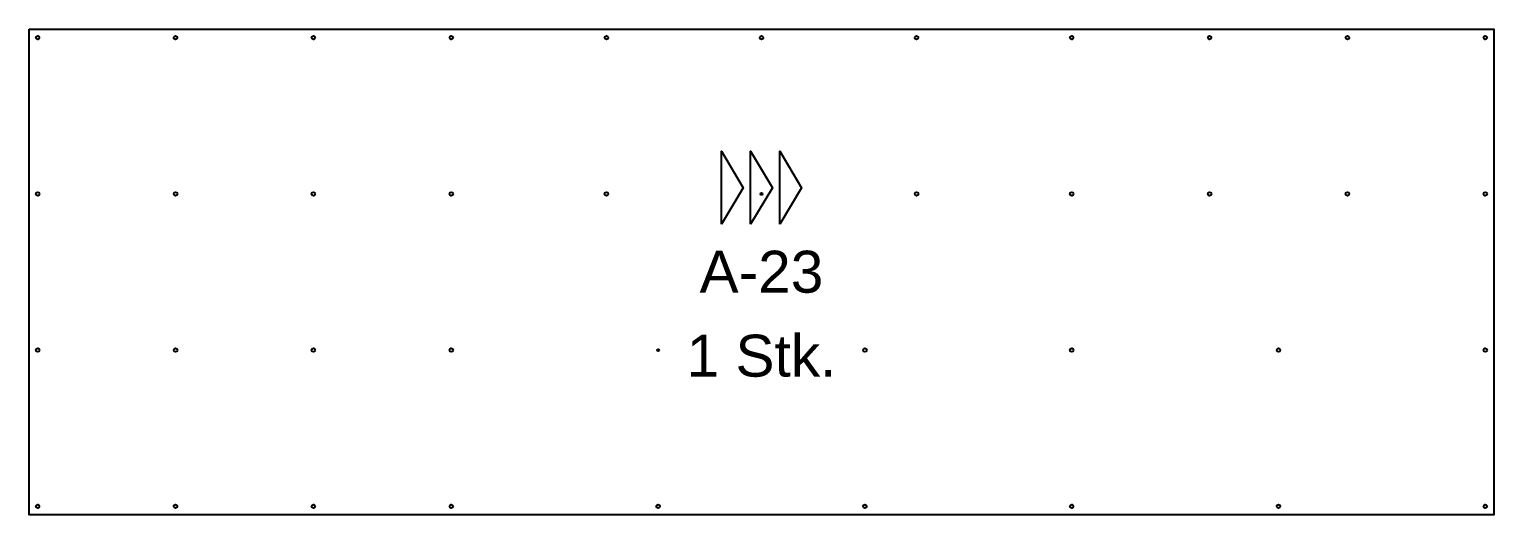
# Model space of a CAD drawing. Header units: millimetres. Extents: x 3800000 to 6300000, y 450000 to 1350000.
# Drawn here: x 5470505 to 5473995, y 917125 to 918282 of the extents above; entities that cross this region are included whole.
import ezdxf

# ---------------------------------------------------------------- set-up
doc = ezdxf.new("R2010")
doc.units = ezdxf.units.MM
for name, color, linetype, true_color in [('ANSICHT Paneel Verlegerichtung', 1, 'Continuous', 0xff0000), ('Bohr', 3, 'Continuous', 0x00ff00), ('Outside', 2, 'Continuous', 0xffff00), ('TXT', 7, 'Continuous', 0xffffff)]:
    doc.layers.add(name, color=color, linetype=linetype, true_color=true_color)
doc.styles.add('Arial Regular', font='arial.ttf')

msp = doc.modelspace()

# ---------------------------------------------------------------- linework, layer by layer
at = {"layer": 'ANSICHT Paneel Verlegerichtung'}
for points in [[(5472154.5, 917817.3), (5472154.5, 917990.9), (5472206.6, 917904.1)], [(5472224, 917817.3), (5472224, 917990.9), (5472276, 917904.1)], [(5472293.4, 917817.3), (5472293.4, 917990.9), (5472345.5, 917904.1)]]:
    msp.add_lwpolyline(points, close=True, dxfattribs=at)
at = {"layer": 'Bohr', "linetype": 'ByBlock', "lineweight": -2}
for centre, radius in [((5470525, 918261.7), 4.25), ((5470853.6, 918261.7), 4.25), ((5471182.1, 918261.7), 4.25), ((5471510.7, 918261.7), 4.25), ((5471880.4, 918261.7), 4.25), ((5472250, 918261.7), 4.25), ((5472619.6, 918261.7), 4.25), ((5472989.3, 918261.7), 4.25), ((5473317.9, 918261.7), 4.25), ((5473646.4, 918261.7), 4.25), ((5473975, 918261.7), 4.25), ((5470525, 917889.4), 4.25), ((5470853.6, 917889.4), 4.25), ((5471182.1, 917889.4), 4.25), ((5471510.7, 917889.4), 4.25), ((5471880.4, 917889.4), 4.25), ((5472250, 917889.4), 2.55), ((5472619.6, 917889.4), 4.25), ((5472989.3, 917889.4), 4.25), ((5473317.9, 917889.4), 4.25), ((5473646.4, 917889.4), 4.25), ((5473975, 917889.4), 4.25), ((5470525, 917517.2), 4.25), ((5470853.6, 917517.2), 4.25), ((5471182.1, 917517.2), 4.25), ((5471510.7, 917517.2), 4.25), ((5472496.4, 917517.2), 4.25), ((5472989.3, 917517.2), 4.25), ((5473482.1, 917517.2), 4.25), ((5473975, 917517.2), 4.25), ((5472003.6, 917517.2), 2.55), ((5470525, 917145), 4.25), ((5470853.6, 917145), 4.25), ((5471182.1, 917145), 4.25), ((5471510.7, 917145), 4.25), ((5472003.6, 917145), 4.25), ((5472496.4, 917145), 4.25), ((5472989.3, 917145), 4.25), ((5473482.1, 917145), 4.25), ((5473975, 917145), 4.25)]:
    msp.add_circle(centre, radius, dxfattribs=at)
at = {"layer": 'Outside', "linetype": 'ByBlock', "lineweight": -2}
msp.add_lwpolyline([(5470505, 918281.7), (5473995, 918281.7), (5473995, 917125), (5470505, 917125)], close=True, dxfattribs=at)

# ---------------------------------------------------------------- texts
at = {"layer": 'TXT', "char_height": 100, "attachment_point": 5, "style": 'Arial Regular'}
for s, insert, width in [('A-23', (5472249.9, 917703.3), 776.087), ('1 Stk.', (5472250, 917503.3), 857.609)]:
    msp.add_mtext(s, dxfattribs=dict(at, insert=insert, width=width))

doc.saveas('drawing.dxf')
